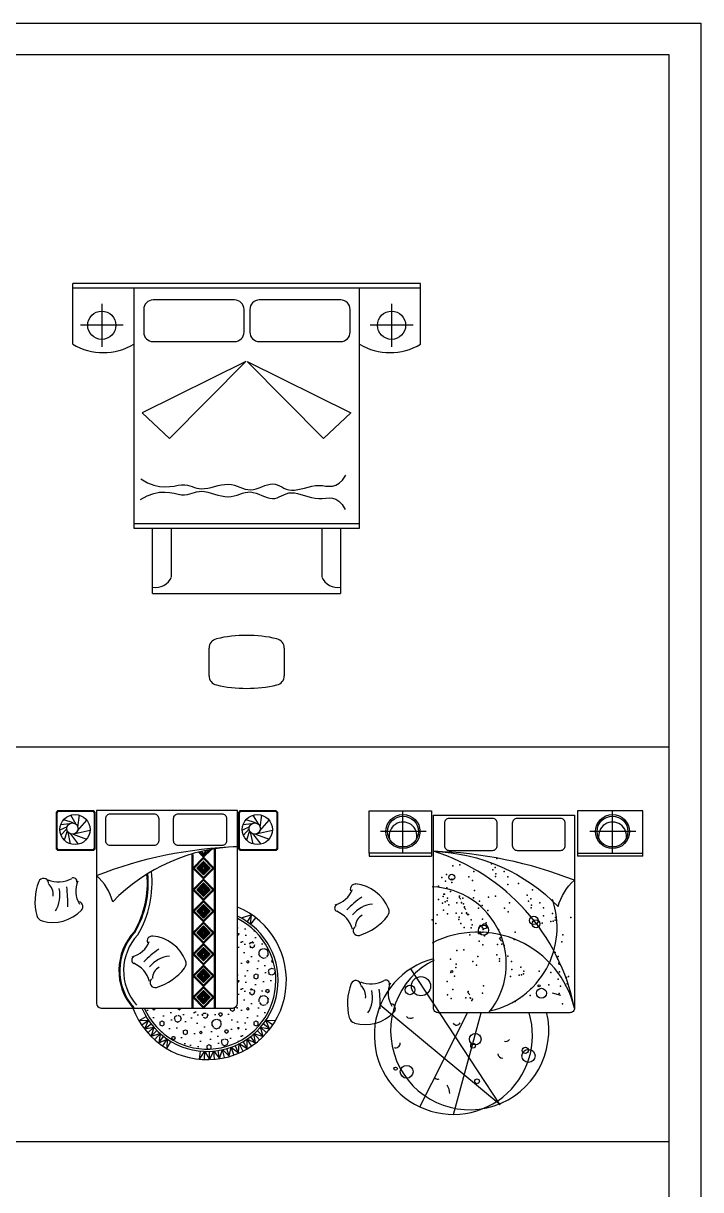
# Model space of a CAD drawing. Header units: inches. Extents: x 7.5 to 50, y 15.4 to 40.2.
# Drawn here: x 42.77 to 49.97, y 27.83 to 40.23 of the extents above; entities that cross this region are included whole.
import ezdxf

# ---------------------------------------------------------------- set-up
doc = ezdxf.new("R2010")
doc.units = ezdxf.units.IN
doc.header["$MEASUREMENT"] = 0
for name, color, linetype in [('02', 2, 'Continuous'), ('1', 1, 'Continuous'), ('8', 8, 'Continuous'), ('kadrbm', 4, 'Continuous')]:
    doc.layers.add(name, color=color, linetype=linetype)

# ---------------------------------------------------------------- blocks, each defined once
blk = doc.blocks.new('kadrbm')
at = {"layer": 'kadrbm', "color": 4}
blk.add_lwpolyline([(0, 0), (0, 24.797), (21, 24.797), (21, 0), (0, 0)], close=True, dxfattribs=at)
blk.add_lwpolyline([(20.663, 0.326), (20.663, 24.46), (0.337, 24.46), (0.337, 0.326), (20.663, 0.326)], dxfattribs=at)

msp = doc.modelspace()

# ---------------------------------------------------------------- hatches: boundary and pattern name
at = {"layer": '8'}
h = msp.add_hatch(dxfattribs=at)
h.set_pattern_fill('AN32C', color=256, scale=0.5, angle=270, style=0)
h.set_pattern_definition([(270, (22.1963, 5.8096), (0.5, -0.25), [0, -0.5]), (270, (22.1288, 6.1021), (0.5, -0.25), [0, -0.5]), (270, (22.1238, 5.9396), (0.5, -0.25), [0, -0.5]), (270, (22.2713, 5.7621), (0.5, -0.25), [0, -0.5]), (270, (22.0988, 5.9696), (0.5, -0.25), [0, -0.5]), (270, (22.5863, 5.7121), (0.5, -0.25), [0, -0.5]), (270, (22.5463, 5.8646), (0.5, -0.25), [0, -0.5]), (270, (22.4838, 5.7846), (0.5, -0.25), [0, -0.5]), (270, (22.4738, 6.1921), (0.5, -0.25), [0, -0.5]), (270, (22.4513, 5.9471), (0.5, -0.25), [0, -0.5]), (270, (22.3238, 6.0421), (0.5, -0.25), [0, -0.5]), (270, (22.1363, 6.0371), (0.5, -0.25), [0, -0.5]), (270, (22.1163, 5.8496), (0.5, -0.25), [0, -0.5]), (270, (22.3363, 5.7121), (0.5, -0.25), [0, -0.5]), (270, (22.2588, 6.1796), (0.5, -0.25), [0, -0.5]), (270, (22.3438, 6.1371), (0.5, -0.25), [0, -0.5]), (270, (22.3088, 5.9421), (0.5, -0.25), [0, -0.5]), (270, (22.2363, 6.0121), (0.5, -0.25), [0, -0.5]), (270, (22.4013, 6.0521), (0.5, -0.25), [0, -0.5]), (270, (22.5888, 5.9896), (0.5, -0.25), [0, -0.5]), (270, (22.1538, 6.1596), (0.5, -0.25), [0, -0.5]), (270, (22.4863, 5.8846), (0.5, -0.25), [0, -0.5]), (270, (22.4938, 6.1171), (0.5, -0.25), [0, -0.5]), (270, (22.5588, 6.1571), (0.5, -0.25), [0, -0.5]), (40.60129, (22.42974, 5.742826), (1.50000001, 1.249999988), [0.0219513, -9.197593]), (288.43495, (22.439264, 5.77854), (0.5, -1.25), [0.022588, -3.13969]), (360, (22.41784, 5.77854), (0.5, -0.25), [0.0214286, -0.9785714]), (71.56505, (22.41069, 5.75711), (0.49999996, 1.25000001), [0.022588, -3.13969]), (323.1301, (22.41069, 5.75711), (0.5, -0.25), [0.0238095, -2.4761904]), (45, (22.15593, 5.73806), (0.5, 0.25), [0.020203, -1.3940105]), (315, (22.15593, 5.76664), (0.5, -0.25), [0.020203, -1.3940105]), (45, (22.14165, 5.75235), (0.5, 0.25), [0.020203, -1.3940105]), (315, (22.14165, 5.75235), (0.5, -0.25), [0.020203, -1.3940105]), (26.565, (22.49165, 5.97854), (1, 4e-08), [0.02662, -0.532397]), (90, (22.51545, 5.99044), (0.5, 0.25), [0.0285714, -0.4714286]), (333.435, (22.49165, 6.0309), (1, -4e-10), [0.02662, -0.532397]), (26.565, (22.46784, 6.019), (1, 4e-08), [0.02662, -0.532397]), (270, (22.46784, 6.019), (0.5, -0.25), [0.0285714, -0.4714286]), (333.435, (22.46784, 5.99044), (1, -4e-10), [0.02662, -0.532397]), (17.10273, (22.322598, 5.790445), (2.50000001, 0.749999973), [0.0323845, -13.569086]), (53.97263, (22.35355, 5.79997), (3.5, 4.749999947), [0.0323845, -6.7683505]), (90, (22.3726, 5.82616), (0.5, 0.25), [0.0309524, -0.4690476]), (306.02737, (22.35355, 5.883302), (3.499999967, -4.74999997), [0.0323845, -6.7683505]), (341.56505, (22.32498, 5.892826), (2.5, -0.75), [0.030117, -3.132161]), (17.10273, (22.294026, 5.883302), (2.50000001, 0.749999973), [0.0323845, -13.569086]), (53.97263, (22.27498, 5.85711), (3.5, 4.749999947), [0.0323845, -6.7683505]), (270, (22.275, 5.8571), (0.5, -0.25), [0.0309524, -0.4690476]), (306.02737, (22.27498, 5.82616), (3.499999967, -4.74999997), [0.0323845, -6.7683505]), (341.56505, (22.29403, 5.79997), (2.5, -0.75), [0.030117, -3.132161]), (60.25512, (22.55593, 5.78568), (0.49999999, 0.75), [0.019196, -4.011933]), (360, (22.5464, 5.80235), (0.5, -0.25), [0.0190476, -0.980952]), (299.74488, (22.54641, 5.80235), (0.5, -0.75), [0.019196, -4.011933]), (26.565, (22.20117, 5.90235), (1, 4e-08), [0.02662, -0.532397]), (78.69007, (22.22498, 5.914255), (0.49999999, 2.250000004), [0.024281, -5.074738]), (311.185925, (22.213074, 5.957112), (5.499999968, -6.249999981), [0.02531, -10.6048355]), (360, (22.18926, 5.9571), (0.5, -0.25), [0.0238095, -0.9761904]), (48.814074, (22.172598, 5.938064), (5.500000051, 6.249999908), [0.02531, -10.6048355]), (286.699244, (22.172598, 5.938064), (2.499999988, -8.249999986), [0.024858, -10.4154485]), (330.945396, (22.17974, 5.914255), (0.499999998, -0.250000001), [0.0245134, -10.2711165]), (19.983106, (22.410693, 6.111874), (3.499999996, 1.250000007), [0.0278683, -11.6768315]), (65.556045, (22.436883, 6.121397), (1.49999997, 3.250000015), [0.028769, -12.0542765]), (294.443955, (22.436883, 6.173778), (1.499999994, -3.250000005), [0.028769, -12.0542765]), (340.01689, (22.410693, 6.183302), (3.499999997, -1.250000006), [0.0278683, -11.6768315]), (19.983106, (22.384502, 6.173778), (3.499999996, 1.250000007), [0.0278683, -11.6768315]), (70.0169, (22.37498, 6.147588), (0.49999998, 1.250000006), [0.0278683, -5.8244815]), (289.9831, (22.37498, 6.147588), (0.5, -1.25), [0.0278683, -5.8244815]), (340.01689, (22.384502, 6.121397), (3.499999997, -1.250000006), [0.0278683, -11.6768315]), (32.00538, (22.365455, 5.92616), (0.49999998, 0.250000034), [0.022462, -4.694529]), (288.43495, (22.37736, 5.95949), (0.5, -1.25), [0.022588, -3.13969]), (360, (22.35593, 5.9595), (0.5, -0.25), [0.0214286, -0.9785714]), (71.56505, (22.34879, 5.938064), (0.49999996, 1.25000001), [0.022588, -3.13969]), (324.46232, (22.348788, 5.938064), (2.499999998, -1.75), [0.020482, -8.5818435]), (26.565, (22.24403, 6.0714), (1, 4e-08), [0.02662, -0.532397]), (90, (22.26784, 6.0833), (0.5, 0.25), [0.0261905, -0.4738095]), (329.03624, (22.244026, 6.12378), (0.5, -0.25), [0.0277664, -5.803185]), (30.96376, (22.220217, 6.109493), (0.499999977, 0.250000034), [0.0277664, -5.803185]), (270, (22.2202, 6.1095), (0.5, -0.25), [0.0261905, -0.4738095]), (333.435, (22.2202, 6.0833), (1, -4e-10), [0.02662, -0.532397])])
h.paths.add_polyline_path([(45.047, 29.812, -0.414214), (44.997, 29.762), (44.686, 29.762), (44.686, 29.761), (44.685, 29.762), (44.056, 29.762, 1.428759), (45.047, 30.712)])

# ---------------------------------------------------------------- linework, layer by layer
at = {"layer": '02'}
for p, q in [((46.995, 37.463), (43.295, 37.463)), ((43.295, 36.819), (43.295, 37.463)), ((46.995, 36.819), (46.995, 37.463)), ((46.995, 37.413), (43.295, 37.413)), ((43.945, 37.413), (43.945, 34.863)), ((46.345, 34.863), (46.345, 37.413)), ((43.604, 37.248), (43.604, 36.791)), ((45.017, 37.289), (44.15, 37.289)), ((46.686, 37.248), (46.686, 36.791)), ((44.05, 37.189), (44.05, 36.947)), ((45.117, 36.947), (45.117, 37.189)), ((43.833, 37.02), (43.376, 37.02)), ((46.915, 37.02), (46.458, 37.02)), ((44.15, 36.847), (45.017, 36.847)), ((45.135, 36.636), (44.032, 36.088)), ((44.323, 35.815), (45.135, 36.636)), ((44.032, 36.088), (44.323, 35.815)), ((43.945, 34.913), (46.345, 34.913)), ((43.945, 34.863), (46.345, 34.863)), ((44.145, 34.167), (44.145, 34.863)), ((44.345, 34.344), (44.345, 34.863)), ((45.945, 34.863), (45.945, 34.344)), ((46.145, 34.863), (46.145, 34.167)), ((44.145, 34.167), (46.145, 34.167)), ((44.745, 33.294), (44.745, 33.589)), ((45.545, 33.589), (45.545, 33.294)), ((43.298, 31.73), (43.199, 31.764)), ((43.333, 31.713), (43.274, 31.812)), ((43.345, 31.644), (43.445, 31.758)), ((43.349, 31.685), (43.366, 31.812)), ((45.047, 31.862), (43.547, 31.862)), ((43.547, 31.862), (43.547, 29.812)), ((45.047, 29.812), (45.047, 31.862)), ((45.238, 31.73), (45.139, 31.764)), ((45.274, 31.713), (45.215, 31.812)), ((45.286, 31.644), (45.385, 31.758)), ((45.29, 31.685), (45.306, 31.812)), ((46.808, 31.407), (46.808, 31.855)), ((49.037, 31.407), (49.037, 31.855)), ((43.234, 31.687), (43.159, 31.651)), ((43.257, 31.719), (43.167, 31.708)), ((43.231, 31.668), (43.17, 31.6)), ((43.236, 31.647), (43.205, 31.547)), ((43.244, 31.633), (43.269, 31.507)), ((43.267, 31.616), (43.354, 31.503)), ((43.322, 31.618), (43.479, 31.654)), ((45.174, 31.687), (45.1, 31.651)), ((45.197, 31.719), (45.107, 31.708)), ((45.172, 31.668), (45.11, 31.6)), ((45.176, 31.647), (45.145, 31.547)), ((45.184, 31.633), (45.209, 31.507)), ((45.207, 31.616), (45.295, 31.503)), ((45.262, 31.618), (45.419, 31.654)), ((47.056, 31.638), (46.567, 31.638)), ((49.285, 31.638), (48.796, 31.638)), ((43.299, 31.61), (43.442, 31.557)), ((45.239, 31.61), (45.383, 31.557)), ((44.561, 31.394), (44.561, 29.762)), ((44.571, 31.394), (44.571, 29.762)), ((44.657, 31.407), (44.643, 31.407)), ((44.672, 31.419), (44.644, 31.419)), ((44.649, 31.401), (44.649, 31.415)), ((44.669, 31.394), (44.655, 31.394)), ((44.661, 31.388), (44.661, 31.402)), ((44.682, 31.382), (44.668, 31.382)), ((44.674, 31.376), (44.674, 31.418)), ((44.691, 31.369), (44.68, 31.369)), ((44.686, 31.407), (44.685, 31.407)), ((44.686, 31.349), (44.686, 31.407)), ((44.704, 31.382), (44.689, 31.382)), ((44.699, 31.377), (44.699, 31.419)), ((44.716, 31.394), (44.702, 31.394)), ((44.754, 31.432), (44.711, 31.432)), ((44.711, 31.389), (44.711, 31.432)), ((44.729, 31.407), (44.714, 31.407)), ((44.724, 31.402), (44.724, 31.416)), ((44.741, 31.419), (44.727, 31.419)), ((44.736, 31.414), (44.736, 31.429)), ((44.749, 31.427), (44.749, 31.441)), ((44.766, 31.444), (44.752, 31.444)), ((44.8, 31.454), (44.8, 29.762)), ((44.81, 31.454), (44.81, 29.762)), ((44.591, 31.255), (44.577, 31.255)), ((44.586, 31.234), (44.586, 31.264)), ((44.604, 31.268), (44.589, 31.268)), ((44.599, 31.263), (44.599, 31.277)), ((44.616, 31.28), (44.602, 31.28)), ((44.611, 31.275), (44.611, 31.289)), ((44.629, 31.293), (44.614, 31.293)), ((44.676, 31.255), (44.619, 31.255)), ((44.624, 31.288), (44.624, 31.302)), ((44.624, 31.239), (44.624, 31.259)), ((44.641, 31.305), (44.627, 31.305)), ((44.739, 31.268), (44.632, 31.268)), ((44.636, 31.3), (44.636, 31.314)), ((44.636, 31.227), (44.636, 31.272)), ((44.654, 31.318), (44.639, 31.318)), ((44.727, 31.28), (44.644, 31.28)), ((44.649, 31.313), (44.649, 31.327)), ((44.649, 31.214), (44.649, 31.284)), ((44.666, 31.33), (44.652, 31.33)), ((44.714, 31.293), (44.657, 31.293)), ((44.661, 31.325), (44.661, 31.339)), ((44.661, 31.202), (44.661, 31.297)), ((44.679, 31.343), (44.664, 31.343)), ((44.702, 31.305), (44.669, 31.305)), ((44.674, 31.338), (44.674, 31.352)), ((44.674, 31.253), (44.674, 31.309)), ((44.674, 31.189), (44.674, 31.246)), ((44.694, 31.355), (44.677, 31.355)), ((44.689, 31.318), (44.682, 31.318)), ((44.686, 31.264), (44.686, 31.321)), ((44.707, 31.343), (44.693, 31.343)), ((44.752, 31.255), (44.695, 31.255)), ((44.699, 31.336), (44.699, 31.351)), ((44.699, 31.252), (44.699, 31.308)), ((44.699, 31.19), (44.699, 31.247)), ((44.719, 31.33), (44.705, 31.33)), ((44.711, 31.324), (44.711, 31.338)), ((44.711, 31.203), (44.711, 31.296)), ((44.732, 31.318), (44.718, 31.318)), ((44.724, 31.311), (44.724, 31.326)), ((44.724, 31.215), (44.724, 31.283)), ((44.744, 31.305), (44.73, 31.305)), ((44.736, 31.299), (44.736, 31.313)), ((44.736, 31.228), (44.736, 31.271)), ((44.757, 31.293), (44.743, 31.293)), ((44.749, 31.286), (44.749, 31.301)), ((44.749, 31.24), (44.749, 31.258)), ((44.769, 31.28), (44.755, 31.28)), ((44.761, 31.274), (44.761, 31.288)), ((44.782, 31.268), (44.768, 31.268)), ((44.774, 31.261), (44.774, 31.276)), ((44.794, 31.255), (44.78, 31.255)), ((44.786, 31.235), (44.786, 31.263)), ((44.799, 31.248), (44.799, 31.251)), ((44.592, 31.243), (44.578, 31.243)), ((44.604, 31.23), (44.59, 31.23)), ((44.599, 31.222), (44.599, 31.236)), ((44.617, 31.218), (44.603, 31.218)), ((44.611, 31.209), (44.611, 31.223)), ((44.629, 31.205), (44.615, 31.205)), ((44.677, 31.243), (44.62, 31.243)), ((44.624, 31.197), (44.624, 31.211)), ((44.642, 31.193), (44.628, 31.193)), ((44.738, 31.23), (44.633, 31.23)), ((44.636, 31.184), (44.636, 31.198)), ((44.654, 31.18), (44.64, 31.18)), ((44.726, 31.218), (44.645, 31.218)), ((44.649, 31.172), (44.649, 31.186)), ((44.667, 31.168), (44.653, 31.168)), ((44.713, 31.205), (44.658, 31.205)), ((44.661, 31.159), (44.661, 31.173)), ((44.679, 31.155), (44.665, 31.155)), ((44.701, 31.193), (44.67, 31.193)), ((44.674, 31.147), (44.674, 31.161)), ((44.674, 31.123), (44.674, 31.109)), ((44.693, 31.143), (44.678, 31.143)), ((44.693, 31.127), (44.678, 31.127)), ((44.688, 31.18), (44.683, 31.18)), ((44.686, 31.178), (44.686, 31.234)), ((44.686, 31.12), (44.686, 31.15)), ((44.706, 31.155), (44.692, 31.155)), ((44.751, 31.243), (44.694, 31.243)), ((44.699, 31.148), (44.699, 31.162)), ((44.699, 31.122), (44.699, 31.107)), ((44.718, 31.168), (44.704, 31.168)), ((44.711, 31.16), (44.711, 31.175)), ((44.731, 31.18), (44.717, 31.18)), ((44.724, 31.173), (44.724, 31.187)), ((44.743, 31.193), (44.729, 31.193)), ((44.736, 31.185), (44.736, 31.2)), ((44.756, 31.205), (44.742, 31.205)), ((44.749, 31.198), (44.749, 31.212)), ((44.768, 31.218), (44.754, 31.218)), ((44.761, 31.21), (44.761, 31.225)), ((44.781, 31.23), (44.767, 31.23)), ((44.774, 31.223), (44.774, 31.237)), ((44.793, 31.243), (44.779, 31.243)), ((44.571, 30.791), (44.8, 31.02)), ((44.591, 31.015), (44.577, 31.015)), ((44.592, 31.027), (44.578, 31.027)), ((44.586, 31.035), (44.586, 31.005)), ((44.604, 31.002), (44.589, 31.002)), ((44.604, 31.04), (44.59, 31.04)), ((44.599, 31.048), (44.599, 31.034)), ((44.599, 31.007), (44.599, 30.993)), ((44.617, 31.052), (44.603, 31.052)), ((44.611, 31.06), (44.611, 31.046)), ((44.629, 31.065), (44.615, 31.065)), ((44.676, 31.015), (44.619, 31.015)), ((44.677, 31.027), (44.62, 31.027)), ((44.624, 31.073), (44.624, 31.059)), ((44.624, 31.031), (44.624, 31.01)), ((44.642, 31.077), (44.628, 31.077)), ((44.739, 31.002), (44.632, 31.002)), ((44.738, 31.04), (44.633, 31.04)), ((44.636, 31.085), (44.636, 31.071)), ((44.636, 31.043), (44.636, 30.998)), ((44.654, 31.09), (44.64, 31.09)), ((44.726, 31.052), (44.645, 31.052)), ((44.649, 31.098), (44.649, 31.084)), ((44.649, 31.056), (44.649, 30.985)), ((44.667, 31.102), (44.653, 31.102)), ((44.713, 31.065), (44.658, 31.065)), ((44.661, 31.11), (44.661, 31.096)), ((44.661, 31.068), (44.661, 30.973)), ((44.679, 31.115), (44.665, 31.115)), ((44.701, 31.077), (44.67, 31.077)), ((44.674, 31.081), (44.674, 31.024)), ((44.674, 31.017), (44.674, 30.96)), ((44.688, 31.09), (44.683, 31.09)), ((44.686, 31.092), (44.686, 31.035)), ((44.686, 31.006), (44.686, 30.949)), ((44.706, 31.115), (44.692, 31.115)), ((44.751, 31.027), (44.694, 31.027)), ((44.752, 31.015), (44.695, 31.015)), ((44.699, 31.079), (44.699, 30.962)), ((44.718, 31.102), (44.704, 31.102)), ((44.711, 31.109), (44.711, 31.095)), ((44.711, 31.067), (44.711, 30.974)), ((44.731, 31.09), (44.717, 31.09)), ((44.724, 31.097), (44.724, 31.082)), ((44.724, 31.054), (44.724, 30.987)), ((44.743, 31.077), (44.729, 31.077)), ((44.736, 31.084), (44.736, 31.07)), ((44.736, 31.042), (44.736, 30.999)), ((44.756, 31.065), (44.742, 31.065)), ((44.749, 31.072), (44.749, 31.057)), ((44.749, 31.029), (44.749, 31.012)), ((44.768, 31.052), (44.754, 31.052)), ((44.761, 31.059), (44.761, 31.045)), ((44.781, 31.04), (44.767, 31.04)), ((44.782, 31.002), (44.768, 31.002)), ((44.774, 31.047), (44.774, 31.032)), ((44.774, 31.008), (44.774, 30.994)), ((44.793, 31.027), (44.779, 31.027)), ((44.794, 31.015), (44.78, 31.015)), ((44.786, 31.034), (44.786, 31.007)), ((44.799, 31.022), (44.799, 31.019)), ((44.616, 30.99), (44.602, 30.99)), ((44.611, 30.994), (44.611, 30.98)), ((44.629, 30.977), (44.614, 30.977)), ((44.624, 30.982), (44.624, 30.968)), ((44.641, 30.965), (44.627, 30.965)), ((44.636, 30.969), (44.636, 30.955)), ((44.654, 30.952), (44.639, 30.952)), ((44.727, 30.99), (44.644, 30.99)), ((44.649, 30.957), (44.649, 30.943)), ((44.666, 30.94), (44.652, 30.94)), ((44.714, 30.977), (44.657, 30.977)), ((44.661, 30.944), (44.661, 30.93)), ((44.661, 30.867), (44.661, 30.882)), ((44.679, 30.927), (44.664, 30.927)), ((44.679, 30.885), (44.664, 30.885)), ((44.702, 30.965), (44.669, 30.965)), ((44.674, 30.932), (44.674, 30.918)), ((44.674, 30.88), (44.674, 30.894)), ((44.694, 30.915), (44.677, 30.915)), ((44.694, 30.897), (44.677, 30.897)), ((44.689, 30.952), (44.682, 30.952)), ((44.686, 30.921), (44.686, 30.891)), ((44.707, 30.927), (44.693, 30.927)), ((44.707, 30.885), (44.693, 30.885)), ((44.699, 30.933), (44.699, 30.919)), ((44.699, 30.879), (44.699, 30.893)), ((44.719, 30.94), (44.705, 30.94)), ((44.711, 30.946), (44.711, 30.932)), ((44.711, 30.866), (44.711, 30.88)), ((44.732, 30.952), (44.718, 30.952)), ((44.724, 30.958), (44.724, 30.944)), ((44.744, 30.965), (44.73, 30.965)), ((44.736, 30.971), (44.736, 30.957)), ((44.757, 30.977), (44.743, 30.977)), ((44.749, 30.983), (44.749, 30.969)), ((44.769, 30.99), (44.755, 30.99)), ((44.761, 30.996), (44.761, 30.982)), ((44.8, 30.563), (44.571, 30.791)), ((44.591, 30.797), (44.577, 30.797)), ((44.592, 30.785), (44.578, 30.785)), ((44.586, 30.776), (44.586, 30.807)), ((44.604, 30.81), (44.589, 30.81)), ((44.604, 30.772), (44.59, 30.772)), ((44.599, 30.805), (44.599, 30.819)), ((44.599, 30.764), (44.599, 30.778)), ((44.616, 30.822), (44.602, 30.822)), ((44.617, 30.76), (44.603, 30.76)), ((44.611, 30.817), (44.611, 30.832)), ((44.611, 30.751), (44.611, 30.765)), ((44.629, 30.835), (44.614, 30.835)), ((44.676, 30.797), (44.619, 30.797)), ((44.677, 30.785), (44.62, 30.785)), ((44.624, 30.83), (44.624, 30.844)), ((44.624, 30.781), (44.624, 30.802)), ((44.624, 30.739), (44.624, 30.753)), ((44.641, 30.847), (44.627, 30.847)), ((44.739, 30.81), (44.632, 30.81)), ((44.738, 30.772), (44.633, 30.772)), ((44.636, 30.842), (44.636, 30.857)), ((44.636, 30.769), (44.636, 30.814)), ((44.654, 30.86), (44.639, 30.86)), ((44.727, 30.822), (44.644, 30.822)), ((44.726, 30.76), (44.645, 30.76)), ((44.649, 30.855), (44.649, 30.869)), ((44.649, 30.756), (44.649, 30.827)), ((44.666, 30.872), (44.652, 30.872)), ((44.714, 30.835), (44.657, 30.835)), ((44.661, 30.744), (44.661, 30.839)), ((44.702, 30.847), (44.669, 30.847)), ((44.674, 30.795), (44.674, 30.852)), ((44.674, 30.731), (44.674, 30.788)), ((44.689, 30.86), (44.682, 30.86)), ((44.686, 30.806), (44.686, 30.863)), ((44.686, 30.72), (44.686, 30.777)), ((44.751, 30.785), (44.694, 30.785)), ((44.752, 30.797), (44.695, 30.797)), ((44.699, 30.794), (44.699, 30.85)), ((44.699, 30.733), (44.699, 30.789)), ((44.719, 30.872), (44.705, 30.872)), ((44.711, 30.745), (44.711, 30.838)), ((44.732, 30.86), (44.718, 30.86)), ((44.724, 30.854), (44.724, 30.868)), ((44.724, 30.758), (44.724, 30.825)), ((44.744, 30.847), (44.73, 30.847)), ((44.736, 30.841), (44.736, 30.855)), ((44.736, 30.77), (44.736, 30.813)), ((44.757, 30.835), (44.743, 30.835)), ((44.749, 30.829), (44.749, 30.843)), ((44.749, 30.783), (44.749, 30.8)), ((44.749, 30.74), (44.749, 30.754)), ((44.768, 30.76), (44.754, 30.76)), ((44.769, 30.822), (44.755, 30.822)), ((44.761, 30.816), (44.761, 30.83)), ((44.761, 30.753), (44.761, 30.767)), ((44.781, 30.772), (44.767, 30.772)), ((44.782, 30.81), (44.768, 30.81)), ((44.774, 30.804), (44.774, 30.818)), ((44.774, 30.765), (44.774, 30.779)), ((44.793, 30.785), (44.779, 30.785)), ((44.794, 30.797), (44.78, 30.797)), ((44.786, 30.778), (44.786, 30.805)), ((44.799, 30.79), (44.799, 30.793)), ((45.197, 30.752), (45.087, 30.718)), ((45.197, 30.752), (45.149, 30.68)), ((45.187, 30.652), (45.197, 30.752)), ((44.629, 30.747), (44.615, 30.747)), ((44.642, 30.735), (44.628, 30.735)), ((44.636, 30.726), (44.636, 30.74)), ((44.636, 30.628), (44.636, 30.614)), ((44.654, 30.722), (44.64, 30.722)), ((44.654, 30.632), (44.64, 30.632)), ((44.649, 30.714), (44.649, 30.728)), ((44.649, 30.64), (44.649, 30.626)), ((44.667, 30.71), (44.653, 30.71)), ((44.667, 30.644), (44.653, 30.644)), ((44.713, 30.747), (44.658, 30.747)), ((44.661, 30.701), (44.661, 30.715)), ((44.661, 30.653), (44.661, 30.639)), ((44.679, 30.697), (44.665, 30.697)), ((44.679, 30.657), (44.665, 30.657)), ((44.701, 30.735), (44.67, 30.735)), ((44.674, 30.689), (44.674, 30.703)), ((44.674, 30.665), (44.674, 30.651)), ((44.693, 30.685), (44.678, 30.685)), ((44.693, 30.669), (44.678, 30.669)), ((44.688, 30.722), (44.683, 30.722)), ((44.688, 30.632), (44.683, 30.632)), ((44.686, 30.662), (44.686, 30.692)), ((44.686, 30.634), (44.686, 30.577)), ((44.706, 30.697), (44.692, 30.697)), ((44.706, 30.657), (44.692, 30.657)), ((44.699, 30.69), (44.699, 30.704)), ((44.699, 30.664), (44.699, 30.65)), ((44.718, 30.71), (44.704, 30.71)), ((44.718, 30.644), (44.704, 30.644)), ((44.711, 30.703), (44.711, 30.717)), ((44.711, 30.651), (44.711, 30.637)), ((44.731, 30.722), (44.717, 30.722)), ((44.731, 30.632), (44.717, 30.632)), ((44.724, 30.715), (44.724, 30.729)), ((44.724, 30.639), (44.724, 30.625)), ((44.743, 30.735), (44.729, 30.735)), ((44.736, 30.728), (44.736, 30.742)), ((44.736, 30.626), (44.736, 30.612)), ((44.756, 30.747), (44.742, 30.747)), ((45.24, 30.721), (45.187, 30.652)), ((44.591, 30.557), (44.577, 30.557)), ((44.592, 30.569), (44.578, 30.569)), ((44.586, 30.578), (44.586, 30.547)), ((44.604, 30.544), (44.589, 30.544)), ((44.604, 30.582), (44.59, 30.582)), ((44.599, 30.59), (44.599, 30.576)), ((44.599, 30.549), (44.599, 30.535)), ((44.616, 30.532), (44.602, 30.532)), ((44.617, 30.594), (44.603, 30.594)), ((44.611, 30.603), (44.611, 30.589)), ((44.611, 30.537), (44.611, 30.522)), ((44.629, 30.519), (44.614, 30.519)), ((44.629, 30.607), (44.615, 30.607)), ((44.676, 30.557), (44.619, 30.557)), ((44.677, 30.569), (44.62, 30.569)), ((44.624, 30.615), (44.624, 30.601)), ((44.624, 30.573), (44.624, 30.552)), ((44.624, 30.524), (44.624, 30.51)), ((44.641, 30.507), (44.627, 30.507)), ((44.642, 30.619), (44.628, 30.619)), ((44.739, 30.544), (44.632, 30.544)), ((44.738, 30.582), (44.633, 30.582)), ((44.636, 30.585), (44.636, 30.54)), ((44.636, 30.512), (44.636, 30.497)), ((44.727, 30.532), (44.644, 30.532)), ((44.726, 30.594), (44.645, 30.594)), ((44.649, 30.598), (44.649, 30.527)), ((44.714, 30.519), (44.657, 30.519)), ((44.713, 30.607), (44.658, 30.607)), ((44.661, 30.61), (44.661, 30.515)), ((44.702, 30.507), (44.669, 30.507)), ((44.701, 30.619), (44.67, 30.619)), ((44.674, 30.623), (44.674, 30.566)), ((44.674, 30.559), (44.674, 30.502)), ((44.686, 30.548), (44.686, 30.491)), ((44.751, 30.569), (44.694, 30.569)), ((44.752, 30.557), (44.695, 30.557)), ((44.699, 30.621), (44.699, 30.565)), ((44.699, 30.56), (44.699, 30.504)), ((44.711, 30.609), (44.711, 30.516)), ((44.724, 30.596), (44.724, 30.529)), ((44.743, 30.619), (44.729, 30.619)), ((44.744, 30.507), (44.73, 30.507)), ((44.736, 30.584), (44.736, 30.541)), ((44.736, 30.513), (44.736, 30.499)), ((44.756, 30.607), (44.742, 30.607)), ((44.757, 30.519), (44.743, 30.519)), ((44.749, 30.614), (44.749, 30.6)), ((44.749, 30.571), (44.749, 30.554)), ((44.749, 30.525), (44.749, 30.511)), ((44.768, 30.594), (44.754, 30.594)), ((44.769, 30.532), (44.755, 30.532)), ((44.761, 30.601), (44.761, 30.587)), ((44.761, 30.538), (44.761, 30.524)), ((44.781, 30.582), (44.767, 30.582)), ((44.782, 30.544), (44.768, 30.544)), ((44.774, 30.589), (44.774, 30.575)), ((44.774, 30.55), (44.774, 30.536)), ((44.793, 30.569), (44.779, 30.569)), ((44.794, 30.557), (44.78, 30.557)), ((44.786, 30.576), (44.786, 30.549)), ((44.799, 30.564), (44.799, 30.561)), ((44.629, 30.377), (44.614, 30.377)), ((44.624, 30.372), (44.624, 30.386)), ((44.641, 30.39), (44.627, 30.39)), ((44.636, 30.385), (44.636, 30.399)), ((44.654, 30.494), (44.639, 30.494)), ((44.654, 30.402), (44.639, 30.402)), ((44.649, 30.499), (44.649, 30.485)), ((44.649, 30.397), (44.649, 30.411)), ((44.666, 30.482), (44.652, 30.482)), ((44.666, 30.415), (44.652, 30.415)), ((44.714, 30.377), (44.657, 30.377)), ((44.661, 30.487), (44.661, 30.472)), ((44.661, 30.41), (44.661, 30.424)), ((44.661, 30.286), (44.661, 30.381)), ((44.679, 30.469), (44.664, 30.469)), ((44.679, 30.427), (44.664, 30.427)), ((44.702, 30.39), (44.669, 30.39)), ((44.674, 30.474), (44.674, 30.46)), ((44.674, 30.422), (44.674, 30.436)), ((44.674, 30.337), (44.674, 30.394)), ((44.694, 30.457), (44.677, 30.457)), ((44.694, 30.44), (44.677, 30.44)), ((44.689, 30.494), (44.682, 30.494)), ((44.689, 30.402), (44.682, 30.402)), ((44.686, 30.463), (44.686, 30.433)), ((44.686, 30.348), (44.686, 30.405)), ((44.707, 30.469), (44.693, 30.469)), ((44.707, 30.427), (44.693, 30.427)), ((44.699, 30.475), (44.699, 30.461)), ((44.699, 30.421), (44.699, 30.435)), ((44.699, 30.336), (44.699, 30.393)), ((44.719, 30.482), (44.705, 30.482)), ((44.719, 30.415), (44.705, 30.415)), ((44.711, 30.488), (44.711, 30.474)), ((44.711, 30.408), (44.711, 30.422)), ((44.711, 30.287), (44.711, 30.38)), ((44.732, 30.494), (44.718, 30.494)), ((44.732, 30.402), (44.718, 30.402)), ((44.724, 30.5), (44.724, 30.486)), ((44.724, 30.396), (44.724, 30.41)), ((44.744, 30.39), (44.73, 30.39)), ((44.736, 30.383), (44.736, 30.397)), ((44.757, 30.377), (44.743, 30.377)), ((44.749, 30.371), (44.749, 30.385)), ((44.591, 30.34), (44.577, 30.34)), ((44.592, 30.327), (44.578, 30.327)), ((44.586, 30.335), (44.586, 30.349)), ((44.586, 30.319), (44.586, 30.333)), ((44.604, 30.352), (44.589, 30.352)), ((44.604, 30.315), (44.59, 30.315)), ((44.599, 30.347), (44.599, 30.361)), ((44.599, 30.306), (44.599, 30.32)), ((44.616, 30.365), (44.602, 30.365)), ((44.617, 30.302), (44.603, 30.302)), ((44.611, 30.36), (44.611, 30.374)), ((44.611, 30.294), (44.611, 30.308)), ((44.629, 30.29), (44.615, 30.29)), ((44.676, 30.34), (44.619, 30.34)), ((44.677, 30.327), (44.62, 30.327)), ((44.624, 30.323), (44.624, 30.344)), ((44.624, 30.281), (44.624, 30.295)), ((44.642, 30.277), (44.628, 30.277)), ((44.739, 30.352), (44.632, 30.352)), ((44.738, 30.315), (44.633, 30.315)), ((44.636, 30.311), (44.636, 30.356)), ((44.636, 30.269), (44.636, 30.283)), ((44.654, 30.265), (44.64, 30.265)), ((44.727, 30.365), (44.644, 30.365)), ((44.726, 30.302), (44.645, 30.302)), ((44.649, 30.298), (44.649, 30.369)), ((44.649, 30.256), (44.649, 30.27)), ((44.713, 30.29), (44.658, 30.29)), ((44.661, 30.244), (44.661, 30.258)), ((44.701, 30.277), (44.67, 30.277)), ((44.674, 30.273), (44.674, 30.33)), ((44.688, 30.265), (44.683, 30.265)), ((44.686, 30.262), (44.686, 30.319)), ((44.751, 30.327), (44.694, 30.327)), ((44.752, 30.34), (44.695, 30.34)), ((44.699, 30.275), (44.699, 30.331)), ((44.711, 30.245), (44.711, 30.259)), ((44.731, 30.265), (44.717, 30.265)), ((44.724, 30.3), (44.724, 30.368)), ((44.724, 30.257), (44.724, 30.272)), ((44.743, 30.277), (44.729, 30.277)), ((44.736, 30.312), (44.736, 30.355)), ((44.736, 30.27), (44.736, 30.284)), ((44.756, 30.29), (44.742, 30.29)), ((44.749, 30.325), (44.749, 30.343)), ((44.749, 30.282), (44.749, 30.297)), ((44.768, 30.302), (44.754, 30.302)), ((44.769, 30.365), (44.755, 30.365)), ((44.761, 30.358), (44.761, 30.372)), ((44.761, 30.295), (44.761, 30.309)), ((44.781, 30.315), (44.767, 30.315)), ((44.782, 30.352), (44.768, 30.352)), ((44.774, 30.346), (44.774, 30.36)), ((44.774, 30.307), (44.774, 30.322)), ((44.793, 30.327), (44.779, 30.327)), ((44.794, 30.34), (44.78, 30.34)), ((44.786, 30.32), (44.786, 30.347)), ((44.799, 30.332), (44.799, 30.335)), ((44.599, 30.132), (44.599, 30.118)), ((44.617, 30.136), (44.603, 30.136)), ((44.611, 30.145), (44.611, 30.131)), ((44.629, 30.149), (44.615, 30.149)), ((44.624, 30.157), (44.624, 30.143)), ((44.642, 30.161), (44.628, 30.161)), ((44.636, 30.17), (44.636, 30.156)), ((44.654, 30.174), (44.64, 30.174)), ((44.726, 30.136), (44.645, 30.136)), ((44.649, 30.182), (44.649, 30.168)), ((44.649, 30.14), (44.649, 30.07)), ((44.667, 30.252), (44.653, 30.252)), ((44.667, 30.186), (44.653, 30.186)), ((44.713, 30.149), (44.658, 30.149)), ((44.661, 30.195), (44.661, 30.181)), ((44.661, 30.152), (44.661, 30.057)), ((44.679, 30.24), (44.665, 30.24)), ((44.679, 30.199), (44.665, 30.199)), ((44.701, 30.161), (44.67, 30.161)), ((44.674, 30.231), (44.674, 30.245)), ((44.674, 30.207), (44.674, 30.193)), ((44.674, 30.165), (44.674, 30.108)), ((44.693, 30.227), (44.678, 30.227)), ((44.693, 30.211), (44.678, 30.211)), ((44.688, 30.174), (44.683, 30.174)), ((44.686, 30.204), (44.686, 30.234)), ((44.686, 30.176), (44.686, 30.12)), ((44.706, 30.24), (44.692, 30.24)), ((44.706, 30.199), (44.692, 30.199)), ((44.699, 30.232), (44.699, 30.247)), ((44.699, 30.206), (44.699, 30.192)), ((44.699, 30.164), (44.699, 30.107)), ((44.718, 30.252), (44.704, 30.252)), ((44.718, 30.186), (44.704, 30.186)), ((44.711, 30.194), (44.711, 30.179)), ((44.711, 30.151), (44.711, 30.058)), ((44.731, 30.174), (44.717, 30.174)), ((44.724, 30.181), (44.724, 30.167)), ((44.724, 30.139), (44.724, 30.071)), ((44.743, 30.161), (44.729, 30.161)), ((44.736, 30.169), (44.736, 30.154)), ((44.756, 30.149), (44.742, 30.149)), ((44.749, 30.156), (44.749, 30.142)), ((44.768, 30.136), (44.754, 30.136)), ((44.761, 30.144), (44.761, 30.129)), ((44.774, 30.131), (44.774, 30.117)), ((47.843, 28.734), (46.89, 30.179)), ((44.571, 29.876), (44.8, 30.105)), ((44.591, 30.099), (44.577, 30.099)), ((44.592, 30.111), (44.578, 30.111)), ((44.586, 30.12), (44.586, 30.09)), ((44.604, 30.086), (44.589, 30.086)), ((44.604, 30.124), (44.59, 30.124)), ((44.599, 30.091), (44.599, 30.077)), ((44.616, 30.074), (44.602, 30.074)), ((44.611, 30.079), (44.611, 30.065)), ((44.629, 30.061), (44.614, 30.061)), ((44.676, 30.099), (44.619, 30.099)), ((44.677, 30.111), (44.62, 30.111)), ((44.624, 30.115), (44.624, 30.095)), ((44.624, 30.066), (44.624, 30.052)), ((44.641, 30.049), (44.627, 30.049)), ((44.739, 30.086), (44.632, 30.086)), ((44.738, 30.124), (44.633, 30.124)), ((44.636, 30.127), (44.636, 30.082)), ((44.636, 30.054), (44.636, 30.04)), ((44.654, 30.036), (44.639, 30.036)), ((44.727, 30.074), (44.644, 30.074)), ((44.649, 30.041), (44.649, 30.027)), ((44.666, 30.024), (44.652, 30.024)), ((44.714, 30.061), (44.657, 30.061)), ((44.661, 30.029), (44.661, 30.015)), ((44.679, 30.011), (44.664, 30.011)), ((44.702, 30.049), (44.669, 30.049)), ((44.674, 30.101), (44.674, 30.045)), ((44.674, 30.016), (44.674, 30.002)), ((44.689, 30.036), (44.682, 30.036)), ((44.686, 30.09), (44.686, 30.033)), ((44.686, 30.005), (44.686, 29.976)), ((44.707, 30.011), (44.693, 30.011)), ((44.751, 30.111), (44.694, 30.111)), ((44.752, 30.099), (44.695, 30.099)), ((44.699, 30.102), (44.699, 30.046)), ((44.699, 30.018), (44.699, 30.003)), ((44.719, 30.024), (44.705, 30.024)), ((44.711, 30.03), (44.711, 30.016)), ((44.732, 30.036), (44.718, 30.036)), ((44.724, 30.043), (44.724, 30.028)), ((44.744, 30.049), (44.73, 30.049)), ((44.736, 30.126), (44.736, 30.083)), ((44.736, 30.055), (44.736, 30.041)), ((44.757, 30.061), (44.743, 30.061)), ((44.749, 30.114), (44.749, 30.096)), ((44.749, 30.068), (44.749, 30.053)), ((44.769, 30.074), (44.755, 30.074)), ((44.761, 30.08), (44.761, 30.066)), ((44.781, 30.124), (44.767, 30.124)), ((44.782, 30.086), (44.768, 30.086)), ((44.774, 30.093), (44.774, 30.078)), ((44.793, 30.111), (44.779, 30.111)), ((44.794, 30.099), (44.78, 30.099)), ((44.786, 30.119), (44.786, 30.091)), ((44.799, 30.106), (44.799, 30.103)), ((44.591, 29.882), (44.577, 29.882)), ((44.586, 29.861), (44.586, 29.891)), ((44.604, 29.894), (44.589, 29.894)), ((44.599, 29.889), (44.599, 29.903)), ((44.616, 29.907), (44.602, 29.907)), ((44.611, 29.902), (44.611, 29.916)), ((44.629, 29.919), (44.614, 29.919)), ((44.676, 29.882), (44.619, 29.882)), ((44.624, 29.914), (44.624, 29.928)), ((44.624, 29.866), (44.624, 29.886)), ((44.641, 29.932), (44.627, 29.932)), ((44.739, 29.894), (44.632, 29.894)), ((44.636, 29.927), (44.636, 29.941)), ((44.636, 29.853), (44.636, 29.899)), ((44.654, 29.944), (44.639, 29.944)), ((44.727, 29.907), (44.644, 29.907)), ((44.649, 29.939), (44.649, 29.953)), ((44.649, 29.841), (44.649, 29.911)), ((44.666, 29.957), (44.652, 29.957)), ((44.714, 29.919), (44.657, 29.919)), ((44.661, 29.952), (44.661, 29.966)), ((44.661, 29.828), (44.661, 29.924)), ((44.679, 29.969), (44.664, 29.969)), ((44.702, 29.932), (44.669, 29.932)), ((44.674, 29.964), (44.674, 29.978)), ((44.674, 29.879), (44.674, 29.936)), ((44.694, 29.999), (44.677, 29.999)), ((44.694, 29.982), (44.677, 29.982)), ((44.689, 29.944), (44.682, 29.944)), ((44.686, 29.891), (44.686, 29.947)), ((44.707, 29.969), (44.693, 29.969)), ((44.752, 29.882), (44.695, 29.882)), ((44.699, 29.963), (44.699, 29.977)), ((44.699, 29.878), (44.699, 29.935)), ((44.719, 29.957), (44.705, 29.957)), ((44.711, 29.951), (44.711, 29.965)), ((44.711, 29.83), (44.711, 29.922)), ((44.732, 29.944), (44.718, 29.944)), ((44.724, 29.938), (44.724, 29.952)), ((44.724, 29.842), (44.724, 29.91)), ((44.744, 29.932), (44.73, 29.932)), ((44.736, 29.926), (44.736, 29.94)), ((44.736, 29.855), (44.736, 29.897)), ((44.757, 29.919), (44.743, 29.919)), ((44.749, 29.913), (44.749, 29.927)), ((44.749, 29.867), (44.749, 29.885)), ((44.769, 29.907), (44.755, 29.907)), ((44.761, 29.901), (44.761, 29.915)), ((44.782, 29.894), (44.768, 29.894)), ((44.774, 29.888), (44.774, 29.902)), ((44.794, 29.882), (44.78, 29.882)), ((44.786, 29.862), (44.786, 29.89)), ((43.597, 29.762), (44.997, 29.762)), ((44.592, 29.869), (44.578, 29.869)), ((44.604, 29.857), (44.59, 29.857)), ((44.599, 29.848), (44.599, 29.862)), ((44.617, 29.844), (44.603, 29.844)), ((44.611, 29.836), (44.611, 29.85)), ((44.629, 29.832), (44.615, 29.832)), ((44.677, 29.869), (44.62, 29.869)), ((44.624, 29.823), (44.624, 29.837)), ((44.642, 29.819), (44.628, 29.819)), ((44.738, 29.857), (44.633, 29.857)), ((44.636, 29.811), (44.636, 29.825)), ((44.654, 29.807), (44.64, 29.807)), ((44.726, 29.844), (44.645, 29.844)), ((44.649, 29.798), (44.649, 29.812)), ((44.667, 29.794), (44.653, 29.794)), ((44.713, 29.832), (44.658, 29.832)), ((44.661, 29.786), (44.661, 29.8)), ((44.679, 29.782), (44.665, 29.782)), ((44.701, 29.819), (44.67, 29.819)), ((44.674, 29.816), (44.674, 29.872)), ((44.674, 29.773), (44.674, 29.787)), ((44.693, 29.769), (44.678, 29.769)), ((44.688, 29.807), (44.683, 29.807)), ((44.686, 29.805), (44.686, 29.861)), ((44.686, 29.762), (44.686, 29.776)), ((44.706, 29.782), (44.692, 29.782)), ((44.751, 29.869), (44.694, 29.869)), ((44.699, 29.817), (44.699, 29.874)), ((44.699, 29.775), (44.699, 29.789)), ((44.718, 29.794), (44.704, 29.794)), ((44.711, 29.787), (44.711, 29.801)), ((44.731, 29.807), (44.717, 29.807)), ((44.724, 29.8), (44.724, 29.814)), ((44.743, 29.819), (44.729, 29.819)), ((44.736, 29.812), (44.736, 29.826)), ((44.756, 29.832), (44.742, 29.832)), ((44.749, 29.825), (44.749, 29.839)), ((44.768, 29.844), (44.754, 29.844)), ((44.761, 29.837), (44.761, 29.851)), ((44.781, 29.857), (44.767, 29.857)), ((44.774, 29.85), (44.774, 29.864)), ((44.793, 29.869), (44.779, 29.869)), ((44.799, 29.875), (44.799, 29.877)), ((47.843, 28.734), (46.566, 29.792)), ((44.001, 29.628), (44.075, 29.672)), ((46.988, 28.71), (47.495, 29.712)), ((47.344, 28.631), (47.638, 29.712)), ((44.001, 29.628), (44.1, 29.632)), ((44.029, 29.584), (44.1, 29.632)), ((44.1, 29.632), (44.06, 29.541)), ((44.06, 29.541), (44.128, 29.594)), ((44.06, 29.541), (44.158, 29.557)), ((44.094, 29.5), (44.158, 29.557)), ((44.158, 29.557), (44.13, 29.462)), ((44.13, 29.462), (44.191, 29.523)), ((45.319, 29.461), (45.258, 29.522)), ((45.291, 29.557), (45.389, 29.541)), ((45.355, 29.5), (45.291, 29.557)), ((45.319, 29.461), (45.291, 29.557)), ((45.389, 29.541), (45.321, 29.593)), ((45.389, 29.541), (45.349, 29.632)), ((45.349, 29.632), (45.448, 29.628)), ((45.42, 29.583), (45.349, 29.632)), ((44.13, 29.462), (44.225, 29.49)), ((44.168, 29.426), (44.225, 29.49)), ((44.225, 29.49), (44.209, 29.392)), ((44.209, 29.392), (44.262, 29.46)), ((44.209, 29.392), (44.3, 29.432)), ((44.252, 29.361), (44.3, 29.432)), ((44.3, 29.432), (44.296, 29.332)), ((44.296, 29.332), (44.34, 29.407)), ((45.152, 29.332), (45.109, 29.406)), ((45.149, 29.432), (45.24, 29.392)), ((45.197, 29.361), (45.149, 29.432)), ((45.152, 29.332), (45.149, 29.432)), ((45.24, 29.392), (45.187, 29.46)), ((45.223, 29.49), (45.319, 29.461)), ((45.28, 29.425), (45.223, 29.49)), ((45.24, 29.392), (45.223, 29.49)), ((44.645, 29.219), (44.653, 29.305)), ((44.645, 29.219), (44.701, 29.302)), ((44.698, 29.216), (44.701, 29.302)), ((44.701, 29.302), (44.751, 29.216)), ((44.751, 29.216), (44.748, 29.302)), ((44.751, 29.216), (44.795, 29.305)), ((44.803, 29.219), (44.795, 29.305)), ((44.795, 29.305), (44.856, 29.226)), ((44.856, 29.226), (44.842, 29.311)), ((44.856, 29.226), (44.889, 29.32)), ((44.908, 29.235), (44.889, 29.32)), ((44.889, 29.32), (44.959, 29.249)), ((44.959, 29.249), (44.935, 29.331)), ((44.959, 29.249), (44.98, 29.346)), ((45.009, 29.265), (44.98, 29.346)), ((44.98, 29.346), (45.058, 29.284)), ((45.058, 29.284), (45.024, 29.363)), ((45.058, 29.284), (45.067, 29.384)), ((45.067, 29.384), (45.152, 29.332)), ((45.106, 29.307), (45.067, 29.384))]:
    msp.add_line(p, q, dxfattribs=at)
for points in [[(45.279, 36.847), (46.146, 36.847, 0.414214), (46.246, 36.947), (46.246, 37.189, 0.414214), (46.146, 37.289), (45.279, 37.289, 0.414214), (45.179, 37.189), (45.179, 36.947, 0.414214)], [(43.646, 31.777, -0.414214), (43.696, 31.827), (44.159, 31.827, -0.414214), (44.209, 31.777), (44.209, 31.538, -0.414214), (44.159, 31.488), (43.696, 31.488, -0.414214), (43.646, 31.538)], [(44.931, 31.538, -0.414214), (44.881, 31.488), (44.418, 31.488, -0.414214), (44.368, 31.538), (44.368, 31.777, -0.414214), (44.418, 31.827), (44.881, 31.827, -0.414214), (44.931, 31.777)], [(47.132, 29.762), (47.132, 31.812), (48.632, 31.812), (48.632, 29.762, -0.414214), (48.582, 29.712), (47.182, 29.712, -0.414214)], [(47.248, 31.488, 0.414214), (47.298, 31.438), (47.761, 31.438, 0.414214), (47.811, 31.488), (47.811, 31.727, 0.414214), (47.761, 31.777), (47.298, 31.777, 0.414214), (47.248, 31.727)], [(48.534, 31.727, 0.414214), (48.484, 31.777), (48.021, 31.777, 0.414214), (47.971, 31.727), (47.971, 31.488, 0.414214), (48.021, 31.438), (48.484, 31.438, 0.414214), (48.534, 31.488)], [(43.547, 31.17, -0.086598), (45.047, 31.478, 0.194414), (43.72, 30.891, 0.151994)], [(48.632, 31.12, 0.086598), (47.132, 31.428, -0.194414), (48.459, 30.841, -0.151994)]]:
    msp.add_lwpolyline(points, format="xyb", close=True, dxfattribs=at)
for points in [[(45.151, 36.636), (46.254, 36.088), (45.963, 35.815)], [(43.117, 31.842), (43.117, 31.456), (43.134, 31.44), (43.519, 31.44), (43.535, 31.456), (43.535, 31.842), (43.519, 31.858), (43.134, 31.858)], [(43.125, 31.838), (43.125, 31.46), (43.137, 31.448), (43.516, 31.448), (43.527, 31.46), (43.527, 31.838), (43.516, 31.85), (43.137, 31.85)], [(45.058, 31.842), (45.058, 31.456), (45.074, 31.44), (45.459, 31.44), (45.476, 31.456), (45.476, 31.842), (45.459, 31.858), (45.074, 31.858)], [(45.066, 31.838), (45.066, 31.46), (45.077, 31.448), (45.456, 31.448), (45.468, 31.46), (45.468, 31.838), (45.456, 31.85), (45.077, 31.85)], [(44.786, 31.249), (44.686, 31.149), (44.585, 31.249), (44.686, 31.35)], [(44.758, 31.249), (44.686, 31.177), (44.614, 31.249), (44.686, 31.321)], [(44.701, 31.249), (44.686, 31.234), (44.67, 31.249), (44.686, 31.265)], [(44.786, 31.02), (44.686, 31.121), (44.585, 31.02), (44.686, 30.92)], [(44.758, 31.02), (44.686, 31.092), (44.614, 31.02), (44.686, 30.948)], [(44.701, 31.02), (44.686, 31.036), (44.67, 31.02), (44.686, 31.005)], [(44.786, 30.791), (44.686, 30.691), (44.585, 30.791), (44.686, 30.892)], [(44.758, 30.791), (44.686, 30.719), (44.614, 30.791), (44.686, 30.863)], [(44.701, 30.791), (44.686, 30.776), (44.67, 30.791), (44.686, 30.807)], [(44.786, 30.563), (44.686, 30.663), (44.585, 30.563), (44.686, 30.462)], [(44.758, 30.563), (44.686, 30.635), (44.614, 30.563), (44.686, 30.491)], [(44.701, 30.563), (44.686, 30.578), (44.67, 30.563), (44.686, 30.547)], [(44.786, 30.334), (44.686, 30.233), (44.585, 30.334), (44.686, 30.434)], [(44.758, 30.334), (44.686, 30.262), (44.614, 30.334), (44.686, 30.406)], [(44.701, 30.334), (44.686, 30.318), (44.67, 30.334), (44.686, 30.349)], [(44.786, 30.105), (44.686, 30.205), (44.585, 30.105), (44.686, 30.004)], [(44.758, 30.105), (44.686, 30.177), (44.614, 30.105), (44.686, 30.033)], [(44.701, 30.105), (44.686, 30.12), (44.67, 30.105), (44.686, 30.089)], [(44.786, 29.876), (44.686, 29.776), (44.585, 29.876), (44.686, 29.976)], [(44.758, 29.876), (44.686, 29.804), (44.614, 29.876), (44.686, 29.948)], [(44.701, 29.876), (44.686, 29.86), (44.67, 29.876), (44.686, 29.891)]]:
    msp.add_lwpolyline(points, close=True, dxfattribs=at)
for points in [[(44.019, 35.389), (44.091, 35.346), (44.157, 35.319), (44.219, 35.305), (44.276, 35.301), (44.327, 35.305), (44.374, 35.311), (44.416, 35.319), (44.453, 35.324), (44.486, 35.324), (44.515, 35.32), (44.541, 35.313), (44.566, 35.305), (44.59, 35.296), (44.614, 35.288), (44.639, 35.283), (44.667, 35.281), (44.698, 35.283), (44.731, 35.289), (44.767, 35.297), (44.804, 35.307), (44.841, 35.316), (44.878, 35.324), (44.914, 35.329), (44.95, 35.33), (44.983, 35.327), (45.014, 35.32), (45.044, 35.31), (45.073, 35.299), (45.102, 35.288), (45.13, 35.279), (45.158, 35.273), (45.187, 35.272), (45.217, 35.275), (45.247, 35.282), (45.277, 35.293), (45.307, 35.304), (45.337, 35.316), (45.367, 35.325), (45.395, 35.332), (45.421, 35.335), (45.447, 35.332), (45.471, 35.324), (45.494, 35.314), (45.518, 35.302), (45.542, 35.289), (45.567, 35.278), (45.593, 35.27), (45.622, 35.266), (45.654, 35.267), (45.688, 35.273), (45.724, 35.281), (45.761, 35.29), (45.799, 35.3), (45.838, 35.309), (45.876, 35.315), (45.914, 35.318), (45.952, 35.315), (45.988, 35.311), (46.024, 35.308), (46.059, 35.31), (46.095, 35.319), (46.13, 35.34), (46.165, 35.375), (46.2, 35.427)], [(44.015, 35.168), (44.088, 35.208), (44.156, 35.233), (44.218, 35.245), (44.275, 35.247), (44.326, 35.242), (44.373, 35.234), (44.415, 35.225), (44.452, 35.219), (44.484, 35.218), (44.514, 35.221), (44.54, 35.227), (44.565, 35.234), (44.589, 35.243), (44.613, 35.25), (44.639, 35.254), (44.667, 35.256), (44.698, 35.252), (44.731, 35.245), (44.766, 35.236), (44.802, 35.225), (44.839, 35.215), (44.876, 35.206), (44.912, 35.2), (44.947, 35.197), (44.981, 35.2), (45.012, 35.206), (45.043, 35.215), (45.072, 35.224), (45.101, 35.234), (45.129, 35.242), (45.158, 35.247), (45.187, 35.248), (45.216, 35.244), (45.246, 35.236), (45.276, 35.224), (45.306, 35.212), (45.336, 35.2), (45.364, 35.189), (45.392, 35.181), (45.419, 35.178), (45.444, 35.18), (45.468, 35.187), (45.492, 35.197), (45.516, 35.208), (45.54, 35.219), (45.566, 35.229), (45.593, 35.237), (45.622, 35.24), (45.653, 35.238), (45.687, 35.232), (45.723, 35.222), (45.76, 35.211), (45.797, 35.2), (45.836, 35.19), (45.874, 35.183), (45.912, 35.18), (45.949, 35.18), (45.986, 35.183), (46.022, 35.185), (46.057, 35.182), (46.092, 35.172), (46.127, 35.15), (46.161, 35.115), (46.194, 35.062)], [(46.448, 31.408), (46.448, 31.858), (47.112, 31.858), (47.112, 31.375)], [(49.36, 31.375), (49.36, 31.858), (48.663, 31.858), (48.663, 31.375)], [(44.631, 31.419), (44.686, 31.364), (44.771, 31.449)], [(44.642, 31.421), (44.686, 31.378), (44.753, 31.446)], [(44.665, 31.427), (44.686, 31.406), (44.718, 31.439)], [(47.112, 31.408), (46.448, 31.408), (46.448, 31.375), (47.112, 31.375)], [(48.663, 31.408), (49.36, 31.408)], [(49.36, 31.375), (48.663, 31.375)], [(44.8, 31.02), (44.571, 31.249), (44.686, 31.364), (44.8, 31.249)], [(44.8, 31.249), (44.571, 31.02)], [(44.571, 31.02), (44.8, 30.791)], [(44.8, 30.791), (44.571, 30.563)], [(44.571, 30.563), (44.686, 30.448), (44.8, 30.563)], [(44.8, 30.105), (44.571, 30.334), (44.686, 30.448), (44.8, 30.334)], [(44.8, 30.334), (44.571, 30.105)], [(44.571, 30.105), (44.8, 29.876)], [(48.488, 29.894), (48.398, 29.921)], [(44.8, 29.876), (44.686, 29.761), (44.571, 29.876)]]:
    msp.add_lwpolyline(points, dxfattribs=at)
for centre, radius in [((43.604, 37.02), 0.15), ((46.686, 37.02), 0.15), ((43.319, 31.659), 0.16), ((45.259, 31.659), 0.16), ((46.808, 31.638), 0.181), ((46.808, 31.638), 0.164), ((49.037, 31.638), 0.181), ((49.037, 31.638), 0.164), ((43.291, 31.67), 0.06), ((45.231, 31.67), 0.06), ((47.327, 31.153), 0.0321), ((47.664, 30.589), 0.0538), ((47.675, 30.631), 0.0264), ((48.2, 30.693), 0.0447), ((48.223, 30.657), 0.0422), ((47.327, 30.151), 0.0105), ((46.882, 29.955), 0.0512), ((46.999, 29.994), 0.102), ((48.255, 29.998), 0.0105), ((48.281, 29.919), 0.0527), ((47.577, 29.431), 0.0613), ((47.554, 29.362), 0.0253), ((48.143, 29.253), 0.0694), ((48.11, 29.312), 0.0337), ((46.847, 29.084), 0.0679), ((46.729, 29.118), 0.0168), ((47.596, 28.983), 0.0253)]:
    msp.add_circle(centre, radius, dxfattribs=at)
for centre, radius, start, end in [((44.15, 37.189), 0.1, 90, 180), ((45.017, 37.189), 0.1, 0, 90), ((44.15, 36.947), 0.1, 180, 270), ((45.017, 36.947), 0.1, 270, 0), ((43.62, 37.367), 0.638, 239.354, 300.646), ((46.67, 37.367), 0.638, 239.354, 300.646), ((44.181, 34.41), 0.177, 258.2616, 338.032), ((46.109, 34.41), 0.177, 201.968, 281.7384), ((44.845, 33.589), 0.1, 102.7949, 180), ((45.145, 32.268), 1.455, 77.2051, 102.7949), ((45.445, 33.589), 0.1, 0, 77.2051), ((44.845, 33.294), 0.1, 180, 257.2051), ((45.445, 33.294), 0.1, 282.7949, 0), ((45.145, 34.615), 1.455, 257.2051, 282.7949), ((46.808, 31.591), 0.148, 346.322, 191.8636), ((49.037, 31.591), 0.148, 346.322, 191.8636), ((46.473, 29.326), 2.203, 11.4116, 72.5857), ((42.983, 31.087), 0.0535, 4.6083, 158.9294), ((43.143, 31.392), 0.289, 247.0846, 299.2461), ((43.302, 31.109), 0.0369, 345.6499, 119.2461), ((43.064, 31.091), 1.025, 329.8471, 5.3033), ((43.066, 31.091), 1.033, 329.668, 5.5882), ((43.052, 31.096), 1.087, 329.3034, 6.226), ((43.487, 30.893), 0.594, 158.9294, 194.4651), ((42.945, 30.974), 0.142, 351.2314, 51.0791), ((42.841, 30.961), 0.318, 328.3714, 12.8409), ((42.055, 30.886), 1.187, 357.7036, 7.9029), ((43.594, 31.005), 0.266, 156.2191, 211.3332), ((46.021, 31.118), 0.266, 284.1132, 339.2273), ((46.302, 31.026), 0.0546, 83.7955, 199.9192), ((46.261, 30.657), 0.426, 22.4062, 83.7955), ((47.087, 30.231), 0.82, 321.2444, 87.7317), ((43.349, 30.84), 0.0546, 315.9014, 72.0251), ((47.06, 29.977), 1.187, 125.5977, 135.797), ((47.12, 30.709), 0.367, 34.2206, 39.7416), ((47.54, 30.619), 0.907, 283.0487, 19.0247), ((43.082, 31.098), 0.426, 254.5121, 315.9014), ((44.725, 30.056), 0.843, 200.4623, 67.51), ((46.118, 30.824), 0.0369, 113.544, 247.1402), ((45.992, 30.524), 0.289, 14.9786, 67.1402), ((46.517, 30.551), 0.318, 96.2655, 140.735), ((46.444, 30.626), 0.142, 119.1255, 178.9732), ((46.581, 30.789), 0.08, 322.3591, 22.4062), ((47.173, 30.599), 0.367, 34.2206, 39.7416), ((42.99, 30.765), 0.08, 194.4651, 254.5121), ((44.725, 30.056), 0.755, 202.9764, 64.7149), ((44.725, 30.056), 0.731, 203.7766, 63.8227), ((46.331, 30.586), 0.0535, 132.5024, 286.8235), ((46.174, 31.103), 0.594, 286.8235, 322.3591), ((44.392, 30.16), 0.606, 136.6881, 221.3545), ((44.392, 30.16), 0.596, 136.6881, 221.3545), ((44.392, 30.16), 0.556, 136.6881, 221.3545), ((44.142, 30.473), 0.0546, 83.7955, 199.9192), ((44.102, 30.104), 0.426, 22.4062, 83.7955), ((47.602, 29.508), 1.061, 13.8625, 117.1132), ((47.552, 30.266), 0.367, 34.2206, 39.7416), ((43.861, 30.565), 0.266, 284.1132, 339.2273), ((44.901, 29.424), 1.187, 125.5977, 135.797), ((43.959, 30.271), 0.0369, 113.544, 247.1402), ((44.358, 29.998), 0.318, 96.2655, 140.735), ((44.422, 30.236), 0.08, 322.3591, 22.4062), ((47.344, 29.472), 0.841, 104.562, 16.5845), ((47.518, 29.522), 0.841, 116.8247, 13.5109), ((43.832, 29.971), 0.289, 14.9786, 67.1402), ((44.284, 30.072), 0.142, 119.1255, 178.9732), ((44.015, 30.55), 0.594, 286.8235, 322.3591), ((44.171, 30.032), 0.0535, 132.5024, 286.8235), ((46.811, 29.808), 0.594, 158.9294, 194.4651), ((46.307, 30.002), 0.0535, 4.6083, 158.9294), ((46.467, 30.307), 0.289, 247.0846, 299.2461), ((46.626, 30.023), 0.0369, 345.6499, 119.2461), ((46.917, 29.92), 0.266, 156.2191, 211.3332), ((46.269, 29.889), 0.142, 351.2314, 51.0791), ((46.165, 29.876), 0.318, 328.3714, 12.8409), ((45.379, 29.801), 1.187, 357.7036, 7.9029), ((47.215, 29.697), 0.367, 34.2206, 39.7416), ((43.597, 29.812), 0.05, 180, 270), ((44.997, 29.812), 0.05, 270, 0), ((46.673, 29.755), 0.0546, 315.9014, 72.0251), ((46.314, 29.68), 0.08, 194.4651, 254.5121), ((46.406, 30.013), 0.426, 254.5121, 315.9014), ((46.889, 29.715), 0.0628, 224.4502, 298.474), ((47.378, 29.624), 0.0434, 213.3347, 332.3949), ((46.729, 29.388), 0.0482, 251.3246, 3.5323), ((47.902, 29.45), 0.0434, 249.8399, 329.4983), ((47.865, 29.279), 0.0492, 184.8494, 273.9001), ((47.176, 29.037), 0.0322, 219.2314, 300.1419), ((47.113, 28.837), 0.195, 4.4054, 32.4352)]:
    msp.add_arc(centre, radius, start, end, dxfattribs=at)
for p in [(47.337, 31.274), (47.413, 31.283), (47.75, 31.294), (47.789, 31.256), (47.805, 31.35), (47.221, 31.151), (47.271, 31.183), (47.329, 31.131), (47.507, 31.157), (47.562, 31.213), (47.762, 31.231), (47.792, 31.161), (47.794, 31.188), (47.883, 31.214), (47.922, 31.158), (47.184, 31.057), (47.261, 31.112), (47.274, 31.04), (47.314, 31.002), (47.329, 31.096), (47.547, 31.118), (47.57, 31.01), (47.909, 30.998), (47.925, 31.074), (48.035, 31.087), (48.184, 31.018), (47.187, 30.915), (47.227, 30.876), (47.237, 30.947), (47.242, 30.971), (47.249, 30.972), (47.257, 30.89), (47.279, 30.902), (47.281, 30.929), (47.381, 30.882), (47.408, 30.95), (47.429, 30.884), (47.432, 30.88), (47.443, 30.929), (47.558, 30.933), (47.622, 30.899), (47.717, 30.942), (47.792, 30.95), (47.942, 30.881), (48.129, 30.962), (48.142, 30.899), (48.169, 30.923), (48.262, 30.882), (47.172, 30.754), (47.24, 30.804), (47.28, 30.765), (47.295, 30.86), (47.372, 30.772), (47.434, 30.771), (47.453, 30.868), (47.461, 30.839), (47.482, 30.774), (47.485, 30.769), (47.493, 30.755), (47.505, 30.757), (47.611, 30.822), (47.651, 30.851), (47.708, 30.764), (47.709, 30.798), (47.887, 30.825), (47.926, 30.786), (48.172, 30.828), (48.174, 30.856), (48.301, 30.826), (48.399, 30.767), (47.117, 30.698), (47.157, 30.659), (47.402, 30.702), (47.404, 30.729), (47.425, 30.661), (47.532, 30.699), (47.545, 30.645), (47.629, 30.64), (47.654, 30.708), (47.693, 30.669), (48.289, 30.665), (48.304, 30.742), (48.38, 30.682), (48.406, 30.685), (48.428, 30.696), (48.43, 30.723), (48.592, 30.724), (47.457, 30.618), (47.519, 30.539), (47.534, 30.616), (47.611, 30.556), (47.617, 30.614), (47.636, 30.558), (47.659, 30.569), (47.661, 30.597), (47.674, 30.528), (47.823, 30.597), (47.84, 30.507), (48.002, 30.567), (48.508, 30.541), (47.455, 30.381), (47.62, 30.472), (47.659, 30.433), (47.814, 30.438), (47.861, 30.441), (47.885, 30.425), (47.991, 30.49), (48.497, 30.464), (47.313, 30.281), (47.379, 30.372), (47.55, 30.255), (47.604, 30.311), (47.805, 30.329), (47.834, 30.259), (47.836, 30.286), (47.925, 30.312), (47.964, 30.256), (48.427, 30.352), (48.456, 30.282), (48.458, 30.309), (47.316, 30.138), (47.371, 30.194), (47.372, 30.229), (47.589, 30.216), (47.967, 30.172), (48.061, 30.197), (48.093, 30.154), (48.255, 30.154), (48.379, 30.138), (48.465, 30.239), (48.47, 30.23), (48.473, 30.146), (47.279, 30.045), (47.356, 30.1), (47.951, 30.096), (48.043, 30.113), (48.068, 30.115), (48.091, 30.126), (48.358, 30.01), (48.458, 30.069), (48.549, 30.086), (48.556, 30.018), (48.567, 30.096), (47.282, 29.902), (47.337, 29.958), (47.503, 29.937), (47.653, 29.92), (47.665, 29.997), (48.16, 29.894), (48.171, 29.971), (48.471, 29.917), (48.482, 29.995), (45.043, 29.765), (47.322, 29.863), (47.476, 29.869), (47.524, 29.872), (47.527, 29.867), (47.539, 29.841), (47.547, 29.855), (48, 29.831), (48.506, 29.805)]:
    msp.add_point(p, dxfattribs=at)
at = {"layer": '1'}
for p, q in [((29.312, 32.538), (49.638, 32.538)), ((29.312, 28.343), (49.638, 28.343))]:
    msp.add_line(p, q, dxfattribs=at)

# ---------------------------------------------------------------- block references
at = {"layer": 'kadrbm'}
msp.add_blockref('kadrbm', (28.975, 15.433), dxfattribs=at)

doc.saveas('drawing.dxf')
